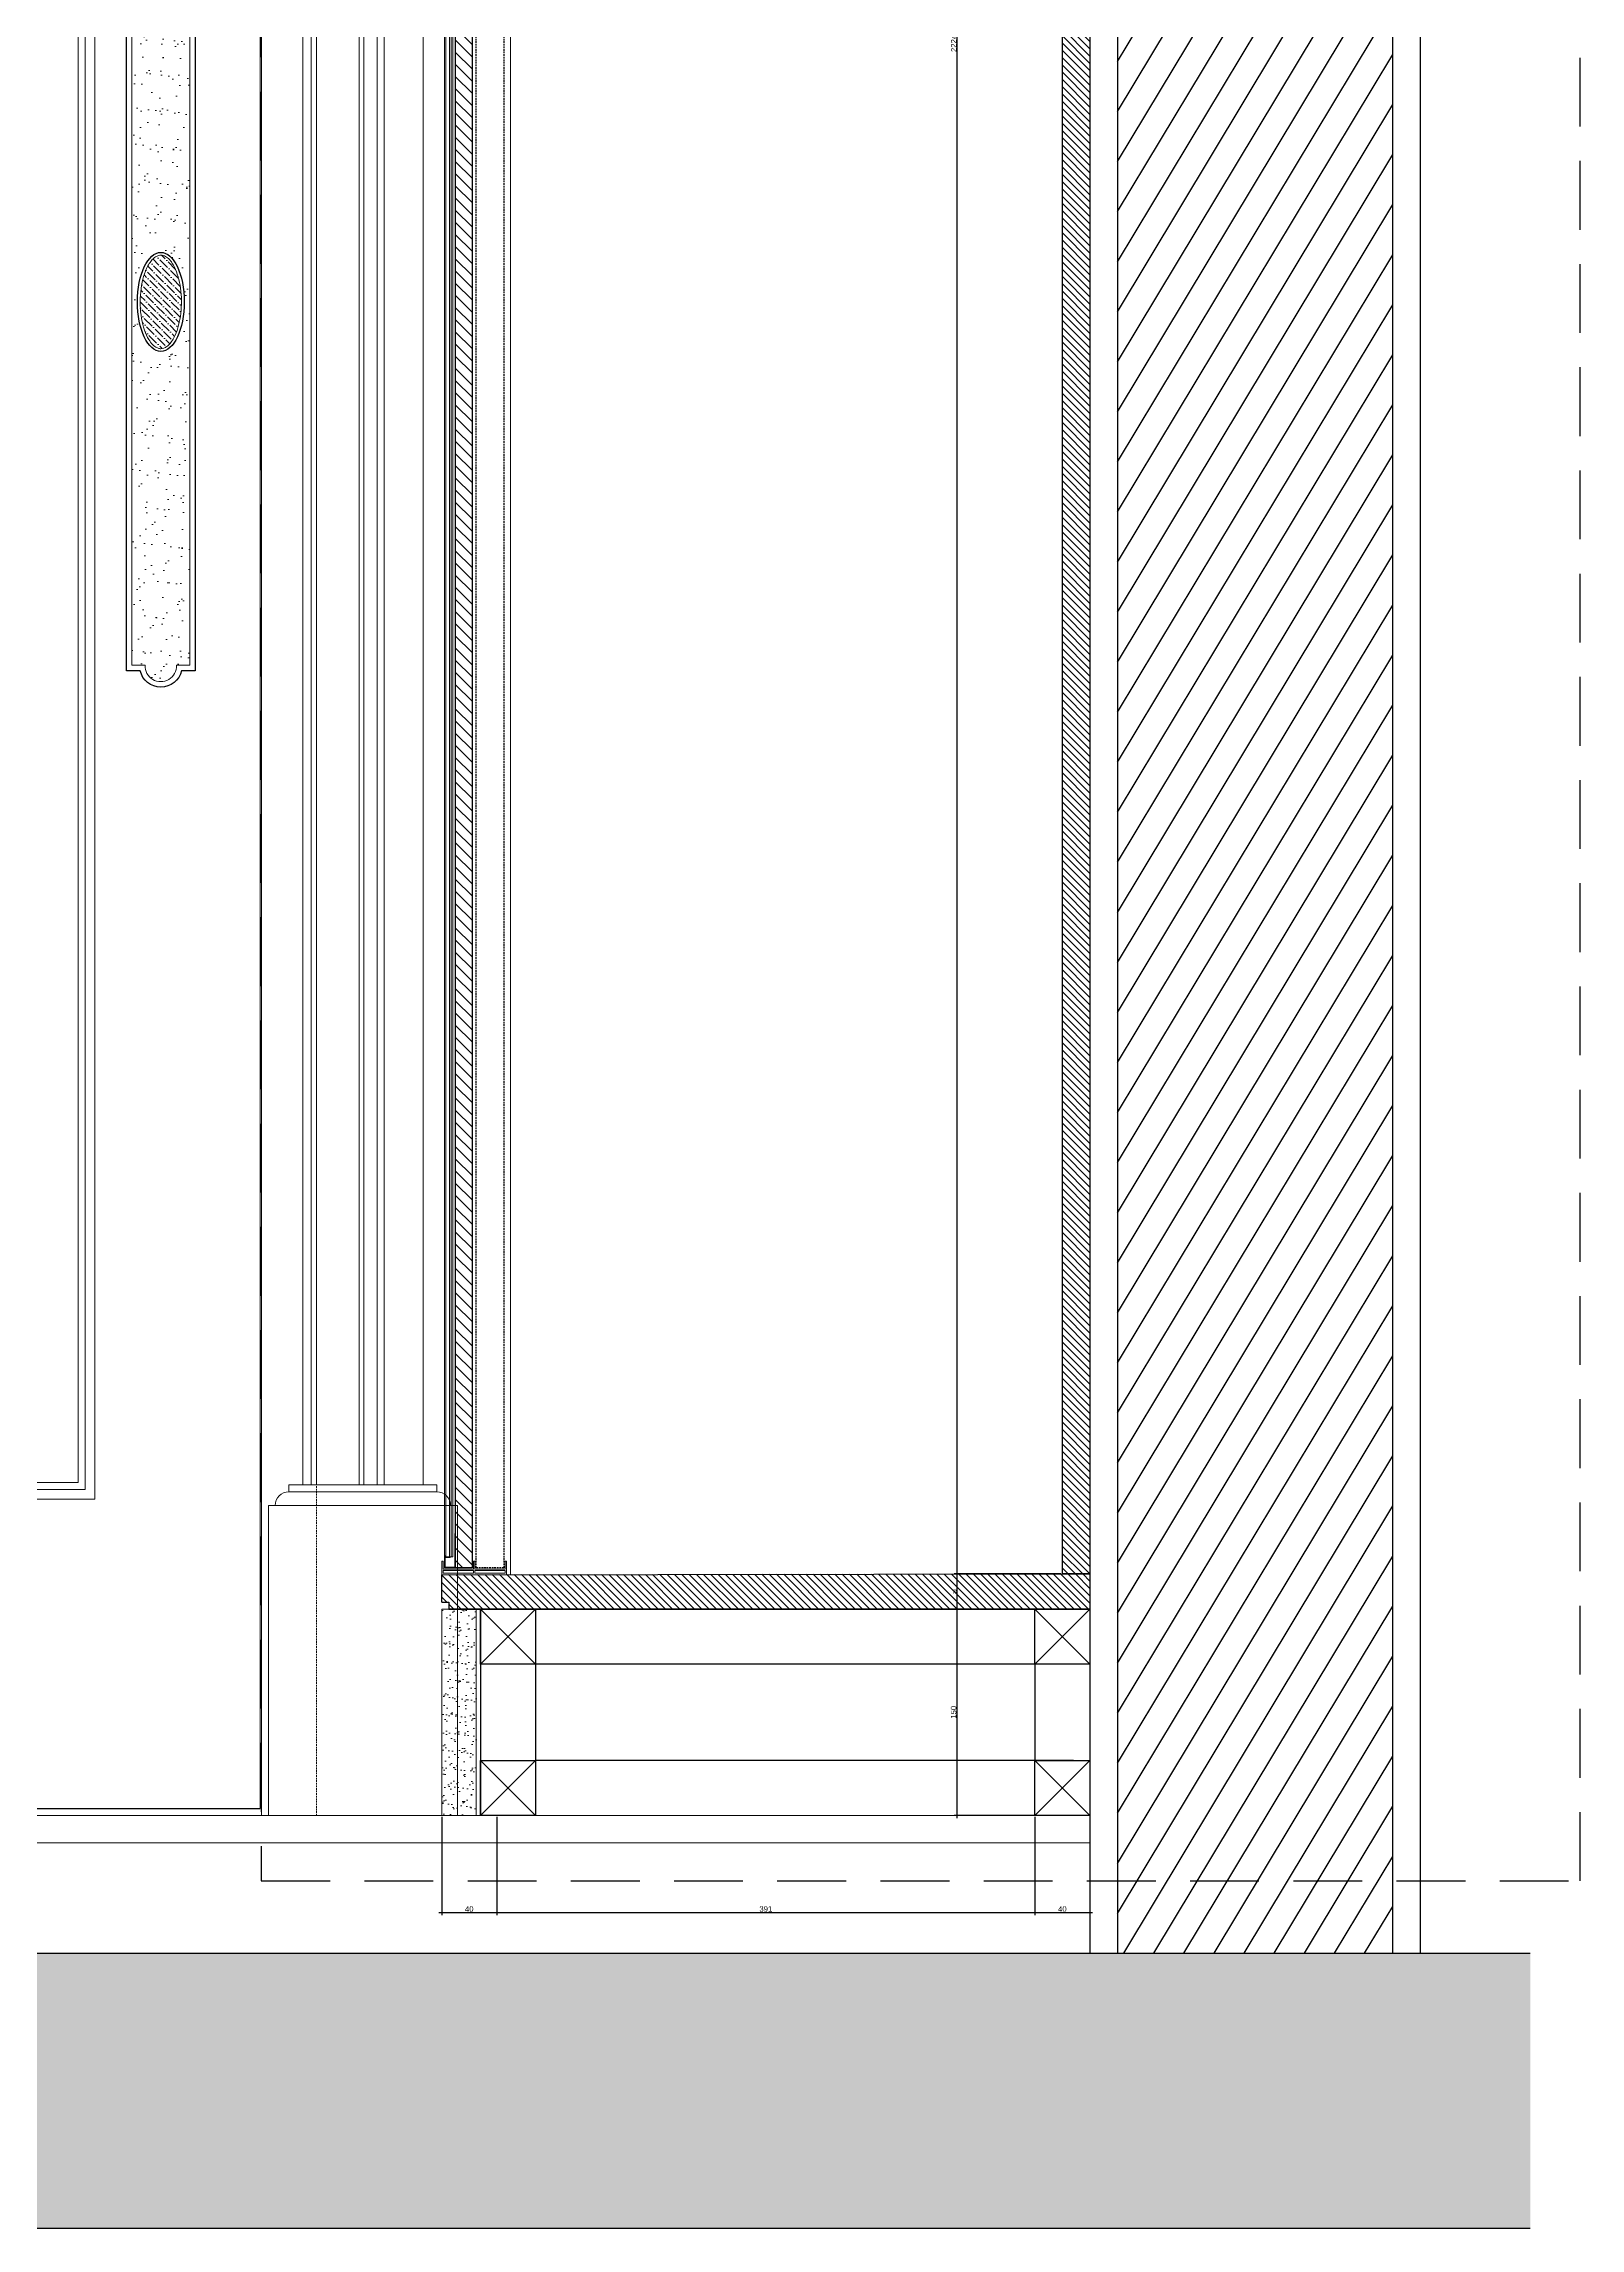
# Model space of a CAD drawing. Header units: inches. Extents: x 230831 to 416194, y 441295 to 526666.
# Drawn here: x 266281 to 267397, y 449117 to 450705 of the extents above; entities that cross this region are included whole.
import ezdxf

# ---------------------------------------------------------------- set-up
doc = ezdxf.new("R2010")
doc.units = ezdxf.units.IN
doc.header["$MEASUREMENT"] = 0
doc.linetypes.add('HIDDEN', pattern=[0.375, 0.25, -0.125])
doc.linetypes.add('HIDDEN2', pattern=[0.1875, 0.125, -0.0625])
for name, color, linetype in [('8', 8, 'Continuous'), ('A-DIMESNION-1', 7, 'Continuous'), ('brass', 40, 'Continuous'), ('CQ marble hatch', 8, 'Continuous'), ('CQ Plaster', 1, 'Continuous'), ('CQ section wall', 3, 'Continuous'), ('CQ spot detail elevation', 1, 'Continuous'), ('CQ Wood Section', 60, 'Continuous'), ('WOOD', 23, 'Continuous'), ('xref grd floor$2$CQ Wall hatch_CHB', 8, 'Continuous')]:
    doc.layers.add(name, color=color, linetype=linetype)
for name, color, linetype, lineweight in [('CQ Section Flooring fin.', 6, 'Continuous', 0), ('CQ Wood', 30, 'Continuous', 0), ('CQ wooh hatch', 8, 'HIDDEN', 18), ('Glass', 4, 'Continuous', 0), ('Marble', 6, 'Continuous', 0)]:
    doc.layers.add(name, color=color, linetype=linetype, lineweight=lineweight)
doc.styles.get("Standard").update_dxf_attribs({"font": 'arial.ttf'})
doc.dimstyles.new('CQ Anno', dxfattribs={"dimscale": 40, "dimtxt": 2.2, "dimasz": 200, "dimexe": 1, "dimexo": 0.5, "dimgap": 0.5, "dimtad": 1, "dimrnd": 1, "dimdsep": 46, "dimtxsty": 'Standard', "dimblk": 'DOTSMALL', "dimcen": 0.0025, "dimdle": 0.5, "dimclrd": 8, "dimclre": 8, "dimclrt": 53, "dimazin": 2, "dimtfac": 1, "dimtix": 1, "dimtmove": 1, "dimatfit": 0, "dimfxl": 50, "dimtolj": 1, "dimtzin": 0, "dimlwd": -1, "dimarcsym": 1})

# ---------------------------------------------------------------- blocks, each defined once
blk = doc.blocks.new('section c and d')
at = {"layer": 'xref grd floor$2$CQ Wall hatch_CHB', "extrusion": (-2.77242e-08, -3.39709e-09, 1)}
h = blk.add_hatch(dxfattribs=at)
h.set_pattern_fill('AR-CONC', color=256, scale=10, angle=-13.9714, style=0)
h.set_pattern_definition([(36.028577, (-139.356, 1e-12), (68.08902, -23.40695), [7.5, -82.5]), (341.028577, (-139.356, 1e-12), (4.696116, 76.343932), [6, -66]), (86.480021, (-133.68, -1.95), (72.785135, 52.936981), [6.374019, -70.114211]), (32.212777, (-134.53, 19.41), (99.570572, -41.829513), [11.25, -123.75]), (82.664212, (-126.23, 15.92), (114.220033, 71.96377), [9.561034, -105.171376]), (337.21274, (-134.53, 19.41), (114.220033, 71.96377), [9, -99]), (7.028577, (-126.03, 12.14), (48.2040844, -53.482392), [7.5, -82.5]), (312.028577, (-126.03, 12.14), (41.119588, 64.495185), [6, -66]), (57.480021, (-122.01, 7.685), (89.323671, 11.012793), [6.374019, -70.114211]), (23.528577, (-139.356, 1e-12), (9.2173322, 32.010976), [0, -65.2, 0, -67, 0, -66.25]), (353.528577, (-139.356, 1e-12), (35.0512903, 31.9228578), [0, -38.2, 0, -63.7, 0, -25.25]), (313.528577, (-160.996, 5.384), (51.2584374, -15.0772595), [0, -25, 0, -78, 0, -103.5]), (303.528577, (-170.7, 7.8), (59.0102484, -4.3659754), [0, -32.5, 0, -51.8, 0, -73.5])])
h.paths.add_polyline_path([(248875.6, 453817.2), (248875.6, 453567.2), (245808.1, 453567.2), (245808.1, 453817.2)])
h.paths.add_polyline_path([(248875.6, 449317.2), (248875.6, 449117.2), (245808.1, 449117.2), (245808.1, 449317.2)])
at = {"layer": 'xref grd floor$2$CQ Wall hatch_CHB'}
h = blk.add_hatch(dxfattribs=at)
h.set_pattern_fill('ANSI31,_O', color=8, scale=150, angle=76.0286)
h.set_pattern_definition([(121.0285767, (0, 0), (-16.0670684, -9.6649787), [])])
h.paths.add_polyline_path([(248608.1, 453567.2), (248808.1, 453567.2), (248808.1, 449317.2), (248608.1, 449317.2)])
h.paths.add_polyline_path([(245908.1, 453567.2), (246108.1, 453567.2), (246108.1, 449317.2), (245908.1, 449317.2)])
at = {"layer": 'CQ Plaster'}
for p, q in [((245888.1, 453567.2, 0), (245888.1, 449317.2, 0)), ((246108.1, 453567.2, 0), (246108.1, 449317.2, 0)), ((246128.1, 453567.2, 0), (246128.1, 449317.2, 0))]:
    blk.add_line(p, q, dxfattribs=at)
at = {"layer": 'CQ Section Flooring fin.', "extrusion": (-2.77242e-08, -3.39709e-09, 1)}
for p, q in [((248588.1, 449417.2, 0), (246128.1, 449417.2, 0)), ((248588.1, 449397.2, 0), (246128.1, 449397.2, 0))]:
    blk.add_line(p, q, dxfattribs=at)
at = {"layer": 'CQ section wall', "extrusion": (-2.77242e-08, -3.39709e-09, 1)}
for p, q in [((248875.6, 449317.2), (245808.1, 449317.2, 0)), ((248875.6, 449117.2), (245808.1, 449117.2, 0))]:
    blk.add_line(p, q, dxfattribs=at)
at = {"layer": 'CQ section wall', "elevation": 0}
blk.add_lwpolyline([(245908.1, 453567.2), (246108.1, 453567.2), (246108.1, 449317.2), (245908.1, 449317.2)], close=True, dxfattribs=at)
blk.add_lwpolyline([(245908.1, 453567.2), (246108.1, 453567.2), (246108.1, 449317.2), (245908.1, 449317.2)], close=True, dxfattribs=at)
blk = doc.blocks.new('cabinet railing')
at = {"layer": 'Marble', "color": 2}
for p, q in [((0, 0), (47, 0)), ((0, -9.7), (0, 0)), ((47, 0), (47, -9.7)), ((1, -9.7), (0, -9.7)), ((1, -1), (23, -1)), ((1, -3), (1, -1)), ((1, -3), (23, -3)), ((1, -9.7), (1, -4)), ((1, -4), (23, -4)), ((23, -3), (23, -1)), ((23, -9.7), (23, -4)), ((24, -9.7), (23, -9.7)), ((24, -1), (46, -1)), ((24, -3), (24, -1)), ((24, -3), (46, -3)), ((24, -9.7), (24, -4)), ((24, -4), (46, -4)), ((46, -1), (46, -3)), ((46, -4), (46, -9.7)), ((47, -9.7), (46, -9.7))]:
    blk.add_line(p, q, dxfattribs=at)
blk = doc.blocks.new('cabinet door 2')
at = {"layer": 'Marble'}
h = blk.add_hatch(dxfattribs=at)
h.set_pattern_fill('ANSI32', color=8, scale=10, angle=405)
h.set_pattern_definition([(90, (-4144.3456, -6612.088), (-3.75, 1e-15), []), (90, (-4143.0956, -6610.838), (-3.75, 1e-15), [])])
h.paths.add_polyline_path([(20, -2726), (19, -2727), (14, -2727), (14, -8), (19, -8), (20, -9)])
at = {"layer": 'WOOD'}
h = blk.add_hatch(dxfattribs=at)
h.set_pattern_fill('ANSI31', color=8, scale=50, style=0)
h.set_pattern_definition([(45, (-4144.3456, -6612.088), (-4.4194174, 4.4194174), [])])
h.paths.add_polyline_path([(0, -2735), (12, -2735), (12, 0), (0, 0)])
at = {"layer": 'Glass', "color": 4}
blk.add_lwpolyline([(20, -2726), (19, -2727), (14, -2727), (14, -8), (19, -8), (20, -9), (20, -2726)], dxfattribs=at)
at = {"layer": 'Marble', "color": 8}
blk.add_line((20, -9), (19, -8), dxfattribs=at)
at = {"layer": 'Marble', "color": 2}
for points in [[(12.5, -25), (12, -25), (12, 0), (19.8, 0, -0.414214), (20, -0.2), (20, -7.8, -0.414214), (19.8, -8), (16, -8), (16, -7.5), (19.5, -7.5), (19.5, -0.5), (12.5, -0.5)], [(12.5, -2710), (12, -2710), (12, -2735), (19.8, -2735, 0.414214), (20, -2734.7), (20, -2727.2, 0.414214), (19.8, -2727), (16, -2727), (16, -2727.5), (19.5, -2727.5), (19.5, -2734.5), (12.5, -2734.5)]]:
    blk.add_lwpolyline(points, format="xyb", close=True, dxfattribs=at)
at = {"layer": 'WOOD'}
blk.add_lwpolyline([(0, -2735), (12, -2735), (12, 0), (0, 0)], close=True, dxfattribs=at)
blk = doc.blocks.new('caba')
at = {"lineweight": 0}
h = blk.add_hatch(dxfattribs=at)
h.set_pattern_fill('AR-SAND', color=8, scale=5)
h.set_pattern_definition([(37.5, (0, 0), (-0.31496679, 9.63411885), [0, -7.6, 0, -8.5, 0, -8.125]), (7.5, (0, 0), (8.84888353, 14.11073033), [0, -4.1, 0, -6.85, 0, -2.625]), (327.5, (-6.15, 0), (15.57070931, 0.02829527), [0, -2.5, 0, -9, 0, -11.75]), (317.5, (-6.15, 0), (15.03063302, 4.38837782), [0, -1.25, 0, -5.9, 0, -6.75])])
h.paths.add_polyline_path([(263612.5, 449567.2), (263637.5, 449567.2), (263637.5, 449417.2), (263612.5, 449417.2)])
at = {"layer": 'CQ wooh hatch', "linetype": 'ByBlock'}
h = blk.add_hatch(dxfattribs=at)
h.set_pattern_fill('ANSI31', color=256, scale=30)
h.set_pattern_definition([(45, (263062.5417, 452267.1762), (-2.6516504, 2.6516504), [])])
h.paths.add_polyline_path([(263186.5, 452392.2), (263166.5, 452392.2), (263166.5, 449592.7), (263186.5, 449592.7)])
h.paths.add_polyline_path([(263562.5, 451867.2), (263186.5, 451867.2), (263186.5, 451817.2), (263562.5, 451817.2)])
h.paths.add_polyline_path([(263166.5, 449592.7), (263166.5, 449567.2), (263632.5, 449567.2), (263632.5, 449572.2), (263637.5, 449572.2), (263637.5, 449592.2)])
at = {"color": 253, "linetype": 'HIDDEN2', "ltscale": 10, "elevation": 0}
blk.add_lwpolyline([(263612.5, 452332.2), (263592.5, 452332.2), (263592.5, 449597.2), (263612.5, 449597.2)], close=True, dxfattribs=at)
at = {"layer": '8', "color": 6, "lineweight": 0, "ltscale": 5, "elevation": 0}
blk.add_lwpolyline([(263612.5, 449567.2), (263637.5, 449567.2), (263637.5, 449417.2), (263612.5, 449417.2)], close=True, dxfattribs=at)
at = {"layer": 'CQ Wood Section'}
for p, q in [((263166.5, 449527.2, 0), (263206.5, 449567.2, 0)), ((263166.5, 449567.2, 0), (263206.5, 449527.2, 0)), ((263569.5, 449527.2, 0), (263609.5, 449567.2, 0)), ((263569.5, 449567.2, 0), (263609.5, 449527.2, 0)), ((263166.5, 449527.2, 0), (263166.5, 449457.2, 0)), ((263178.5, 449527.2, 0), (263569.5, 449527.2, 0)), ((263206.5, 449527.2, 0), (263206.5, 449457.2, 0)), ((263569.5, 449527.2, 0), (263569.5, 449457.2, 0)), ((263166.5, 449417.2, 0), (263206.5, 449457.2, 0)), ((263166.5, 449457.2, 0), (263206.5, 449417.2, 0)), ((263178.5, 449457.2, 0), (263569.5, 449457.2, 0)), ((263569.5, 449417.2, 0), (263609.5, 449457.2, 0)), ((263569.5, 449457.2, 0), (263609.5, 449417.2, 0))]:
    blk.add_line(p, q, dxfattribs=at)
at = {"layer": 'CQ Wood Section', "elevation": 0}
for points in [[(263186.5, 452392.2), (263166.5, 452392.2), (263166.5, 449592.7), (263186.5, 449592.7)], [(263206.5, 449567.2), (263166.5, 449567.2), (263166.5, 449527.2), (263206.5, 449527.2)], [(263609.5, 449567.2), (263569.5, 449567.2), (263569.5, 449527.2), (263609.5, 449527.2)], [(263206.5, 449457.2), (263166.5, 449457.2), (263166.5, 449417.2), (263206.5, 449417.2)], [(263609.5, 449457.2), (263569.5, 449457.2), (263569.5, 449417.2), (263609.5, 449417.2)]]:
    blk.add_lwpolyline(points, close=True, dxfattribs=at)
for points in [[(263637.5, 449572.2), (263637.5, 449592.2), (263166.5, 449592.7), (263166.5, 449567.2), (263632.5, 449567.2)], [(263632.5, 449567.2), (263166.5, 449567.2)], [(263609.5, 449567.2), (263609.5, 449417.2)], [(263609.5, 449567.2), (263609.5, 449417.2)], [(263637.5, 449572.2), (263632.5, 449572.2), (263632.5, 449567.2)]]:
    blk.add_lwpolyline(points, dxfattribs=at)
at = {"layer": 'Marble', "color": 8}
blk.add_line((263587.5, 449592.2, 0), (263587.5, 452337.2, 0), dxfattribs=at)
at = {"layer": 'Marble', "color": 8, "elevation": 0}
blk.add_lwpolyline([(263615.5, 452332.2), (263635.5, 452332.2), (263635.5, 449597.2), (263615.5, 449597.2)], close=True, dxfattribs=at)
at = {"layer": 'Marble', "color": 8}
blk.add_blockref('cabinet door 2', (263615.5, 452332.2, 0), dxfattribs=at)
at = {"layer": 'Marble', "color": 8, "xscale": -1, "rotation": 180}
blk.add_blockref('cabinet railing', (263590.5, 449592.2, 0), dxfattribs=at)
blk = doc.blocks.new('_DotSmall')
at = {"color": 0, "linetype": 'ByBlock', "const_width": 0.5}
blk.add_lwpolyline([(-0.0625, 0, 1), (0.0625, 0, 1)], format="xyb", close=True, dxfattribs=at)
blk = doc.blocks.new('*D416')
at = {"layer": 'A-DIMESNION-1', "color": 8, "lineweight": -2, "ltscale": 0.05, "transparency": 16777216}
for p, q in [((267020, 451817.2), (266942.4, 451817.2)), ((267020, 449592.7), (266942.4, 449592.7))]:
    blk.add_line(p, q, dxfattribs=at)
at = {"layer": 'A-DIMESNION-1', "color": 8, "ltscale": 0.05, "transparency": 16777216}
blk.add_line((266944.4, 451819.2), (266944.4, 449590.7), dxfattribs=at)
at = {"layer": 'Defpoints', "color": 0, "linetype": 'Continuous', "ltscale": 0.05, "transparency": 16777216}
for p in [(267021, 451817.2, 0), (266944.4, 449592.7), (267021, 449592.7, 0)]:
    blk.add_point(p, dxfattribs=at)
at = {"layer": 'A-DIMESNION-1', "color": 8, "linetype": 'Continuous', "ltscale": 0.05, "transparency": 16777216}
for p, rotation in [((266944.4, 451817.2), 90), ((266944.4, 449592.7), 270)]:
    blk.add_blockref('_DotSmall', p, dxfattribs=dict(at, rotation=rotation))
at = {"layer": 'A-DIMESNION-1', "color": 53, "linetype": 'Continuous', "ltscale": 0.05, "transparency": 16777216, "insert": (266942.1, 450705), "char_height": 4, "attachment_point": 5, "rotation": 90}
blk.add_mtext('\\A1;2224', dxfattribs=at)
blk = doc.blocks.new('*D417')
at = {"layer": 'A-DIMESNION-1', "color": 8, "lineweight": -2, "ltscale": 0.05, "transparency": 16777216}
for p, q in [((267020, 449592.7), (266942.4, 449592.7)), ((267040, 449567.2), (266942.4, 449567.2))]:
    blk.add_line(p, q, dxfattribs=at)
at = {"layer": 'A-DIMESNION-1', "color": 8, "ltscale": 0.05, "transparency": 16777216}
blk.add_line((266944.4, 449594.7), (266944.4, 449565.2), dxfattribs=at)
at = {"layer": 'Defpoints', "color": 0, "linetype": 'Continuous', "ltscale": 0.05, "transparency": 16777216}
for p in [(267021, 449592.7, 0), (266944.4, 449567.2), (267041, 449567.2, 0)]:
    blk.add_point(p, dxfattribs=at)
at = {"layer": 'A-DIMESNION-1', "color": 8, "linetype": 'Continuous', "ltscale": 0.05, "transparency": 16777216}
for p, rotation in [((266944.4, 449592.7), 90), ((266944.4, 449567.2), 270)]:
    blk.add_blockref('_DotSmall', p, dxfattribs=dict(at, rotation=rotation))
at = {"layer": 'A-DIMESNION-1', "color": 53, "linetype": 'Continuous', "ltscale": 0.05, "transparency": 16777216, "insert": (266942.9, 449580), "char_height": 2.2, "attachment_point": 5, "rotation": 90}
blk.add_mtext('\\A1;26', dxfattribs=at)
blk = doc.blocks.new('*D429')
at = {"layer": 'A-DIMESNION-1', "color": 8, "lineweight": -2, "ltscale": 0.05, "transparency": 16777216}
for p, q in [((267040, 449567.2), (266942.4, 449567.2)), ((267040, 449417.2), (266942.4, 449417.2))]:
    blk.add_line(p, q, dxfattribs=at)
at = {"layer": 'A-DIMESNION-1', "color": 8, "ltscale": 0.05, "transparency": 16777216}
blk.add_line((266944.4, 449569.2), (266944.4, 449415.2), dxfattribs=at)
at = {"layer": 'Defpoints', "color": 0, "linetype": 'Continuous', "ltscale": 0.05, "transparency": 16777216}
for p in [(267041, 449567.2, 0), (266944.4, 449417.2), (267041, 449417.2, 0)]:
    blk.add_point(p, dxfattribs=at)
at = {"layer": 'A-DIMESNION-1', "color": 8, "linetype": 'Continuous', "ltscale": 0.05, "transparency": 16777216}
for p, rotation in [((266944.4, 449567.2), 90), ((266944.4, 449417.2), 270)]:
    blk.add_blockref('_DotSmall', p, dxfattribs=dict(at, rotation=rotation))
at = {"layer": 'A-DIMESNION-1', "color": 53, "linetype": 'Continuous', "ltscale": 0.05, "transparency": 16777216, "insert": (266942, 449492.2), "char_height": 4, "attachment_point": 5, "rotation": 90}
blk.add_mtext('\\A1;150', dxfattribs=at)
blk = doc.blocks.new('*D430')
at = {"layer": 'A-DIMESNION-1', "color": 8, "lineweight": -2, "ltscale": 0.05, "transparency": 16777216}
for p, q in [((266570, 449416.2), (266570, 449344.8)), ((266610, 449416.2), (266610, 449344.8))]:
    blk.add_line(p, q, dxfattribs=at)
at = {"layer": 'A-DIMESNION-1', "color": 8, "ltscale": 0.05, "transparency": 16777216}
blk.add_line((266568, 449346.8), (266612, 449346.8), dxfattribs=at)
at = {"layer": 'Defpoints', "color": 0, "linetype": 'Continuous', "ltscale": 0.05, "transparency": 16777216}
for p in [(266570, 449417.2, 0), (266610, 449417.2, 0), (266610, 449346.8)]:
    blk.add_point(p, dxfattribs=at)
at = {"layer": 'A-DIMESNION-1', "color": 8, "linetype": 'Continuous', "ltscale": 0.05, "transparency": 16777216, "rotation": 180}
blk.add_blockref('_DotSmall', (266570, 449346.8), dxfattribs=at)
at = {"layer": 'A-DIMESNION-1', "color": 8, "linetype": 'Continuous', "ltscale": 0.05, "transparency": 16777216}
blk.add_blockref('_DotSmall', (266610, 449346.8), dxfattribs=at)
at = {"layer": 'A-DIMESNION-1', "color": 53, "linetype": 'Continuous', "ltscale": 0.05, "transparency": 16777216, "insert": (266590, 449349.2), "char_height": 4, "attachment_point": 5}
blk.add_mtext('\\A1;40', dxfattribs=at)
blk = doc.blocks.new('*D431')
at = {"layer": 'A-DIMESNION-1', "color": 8, "lineweight": -2, "ltscale": 0.05, "transparency": 16777216}
for p, q in [((266610, 449416.2), (266610, 449344.8)), ((267001, 449416.2), (267001, 449344.8))]:
    blk.add_line(p, q, dxfattribs=at)
at = {"layer": 'A-DIMESNION-1', "color": 8, "ltscale": 0.05, "transparency": 16777216}
blk.add_line((266608, 449346.8), (267003, 449346.8), dxfattribs=at)
at = {"layer": 'Defpoints', "color": 0, "linetype": 'Continuous', "ltscale": 0.05, "transparency": 16777216}
for p in [(266610, 449417.2, 0), (267001, 449417.2), (267001, 449346.8)]:
    blk.add_point(p, dxfattribs=at)
at = {"layer": 'A-DIMESNION-1', "color": 8, "linetype": 'Continuous', "ltscale": 0.05, "transparency": 16777216, "rotation": 180}
blk.add_blockref('_DotSmall', (266610, 449346.8), dxfattribs=at)
at = {"layer": 'A-DIMESNION-1', "color": 8, "linetype": 'Continuous', "ltscale": 0.05, "transparency": 16777216}
blk.add_blockref('_DotSmall', (267001, 449346.8), dxfattribs=at)
at = {"layer": 'A-DIMESNION-1', "color": 53, "linetype": 'Continuous', "ltscale": 0.05, "transparency": 16777216, "insert": (266805.5, 449349.2), "char_height": 4, "attachment_point": 5}
blk.add_mtext('\\A1;391', dxfattribs=at)
blk = doc.blocks.new('*D432')
at = {"layer": 'A-DIMESNION-1', "color": 8, "lineweight": -2, "ltscale": 0.05, "transparency": 16777216}
for p, q in [((267001, 449416.2), (267001, 449344.8)), ((267041, 449416.2), (267041, 449344.8))]:
    blk.add_line(p, q, dxfattribs=at)
at = {"layer": 'A-DIMESNION-1', "color": 8, "ltscale": 0.05, "transparency": 16777216}
blk.add_line((266999, 449346.8), (267043, 449346.8), dxfattribs=at)
at = {"layer": 'Defpoints', "color": 0, "linetype": 'Continuous', "ltscale": 0.05, "transparency": 16777216}
for p in [(267001, 449417.2), (267041, 449417.2, 0), (267041, 449346.8)]:
    blk.add_point(p, dxfattribs=at)
at = {"layer": 'A-DIMESNION-1', "color": 8, "linetype": 'Continuous', "ltscale": 0.05, "transparency": 16777216, "rotation": 180}
blk.add_blockref('_DotSmall', (267001, 449346.8), dxfattribs=at)
at = {"layer": 'A-DIMESNION-1', "color": 8, "linetype": 'Continuous', "ltscale": 0.05, "transparency": 16777216}
blk.add_blockref('_DotSmall', (267041, 449346.8), dxfattribs=at)
at = {"layer": 'A-DIMESNION-1', "color": 53, "linetype": 'Continuous', "ltscale": 0.05, "transparency": 16777216, "insert": (267021, 449349.2), "char_height": 4, "attachment_point": 5}
blk.add_mtext('\\A1;40', dxfattribs=at)
blk = doc.blocks.new('door handle with plate')
at = {"layer": 'brass', "lineweight": 0}
h = blk.add_hatch(dxfattribs=at)
h.set_pattern_fill('AR-SAND', color=256, scale=0.4)
h.set_pattern_definition([(37.5, (-905.333, -868.295), (-0.640013, 19.57653), [0, -15.4432, 0, -17.272, 0, -16.51]), (7.5, (-905.333, -868.295), (17.98093, 28.673), [0, -8.3312, 0, -13.9192, 0, -5.334]), (327.5, (-917.83, -868.295), (31.639695, 0.057487), [0, -5.08, 0, -18.288, 0, -23.876]), (317.5, (-917.83, -868.295), (30.54226, 8.91717), [0, -2.54, 0, -11.9888, 0, -13.716])])
edge = h.paths.add_edge_path()
edge.add_line((5578.5, 1304), (5568.9, 1304))
edge.add_arc((5557.5, 1304.6), 11.4, 356.9527, 543.0473)
edge.add_line((5546.2, 1304), (5536.5, 1304))
edge.add_line((5536.5, 1304), (5536.5, 836))
edge.add_line((5536.5, 836), (5546.2, 836))
edge.add_arc((5557.5, 835.4), 11.4, 176.9527, 363.0473)
edge.add_line((5568.9, 836), (5578.5, 836))
edge.add_line((5578.5, 836), (5578.5, 1304))
edge = h.paths.add_edge_path(flags=16)
edge.add_line((5552.5, 1015.2), (5552.5, 1016))
edge.add_arc((5557.7, 1009.2), 8.54, 55.5917, 127.2544, ccw=False)
edge.add_line((5562.5, 1016.3), (5562.5, 1015.7))
edge.add_arc((5557.8, 1009.8), 7.54, 51.4977, 134.7965)
edge = h.paths.add_edge_path(flags=16)
edge.add_ellipse((5557.5, 1100), major_axis=(0, -36), ratio=0.472222, start_angle=0, end_angle=360)
edge = h.paths.add_edge_path(flags=0)
edge.add_spline(control_points=[(5557.5, 1066), (5558.3, 1066), (5559, 1066.1), (5560.5, 1066.7), (5561.2, 1067.1), (5562.7, 1068.2), (5563.5, 1068.9), (5565, 1070.7), (5565.7, 1071.8), (5567.5, 1074.8), (5568.5, 1076.9), (5570.2, 1081.8), (5570.9, 1084.5), (5571.9, 1090.2), (5572.3, 1093.2), (5572.6, 1099.3), (5572.6, 1102.4), (5572.1, 1108.5), (5571.7, 1111.4), (5570.5, 1117), (5569.8, 1119.6), (5568, 1124.3), (5567, 1126.3), (5564.9, 1129.4), (5564, 1130.6), (5562.1, 1132.4), (5561.1, 1133), (5559.5, 1133.7), (5558.7, 1133.9), (5557.3, 1134), (5556.6, 1134), (5555.1, 1133.6), (5554.4, 1133.2), (5552.9, 1132.2), (5552.1, 1131.6), (5550.6, 1130), (5549.9, 1129), (5548.4, 1126.8), (5547.8, 1125.6), (5546.1, 1121.9), (5545.2, 1119.3), (5543.8, 1113.6), (5543.2, 1110.5), (5542.6, 1104.2), (5542.5, 1100.9), (5542.7, 1094.4), (5543, 1091.1), (5544, 1085), (5544.8, 1082.2), (5546.5, 1076.9), (5547.6, 1074.6), (5549.6, 1071.2), (5550.6, 1070), (5552.5, 1068), (5553.5, 1067.3), (5555.2, 1066.4), (5556, 1066.2), (5557, 1066), (5557.2, 1066), (5557.5, 1066)], knot_values=[0, 0, 0, 0, 0.16901, 0.16901, 0.33802, 0.33802, 0.50703, 0.50703, 0.67604, 0.67604, 0.938571, 0.938571, 1.201101, 1.201101, 1.463632, 1.463632, 1.726163, 1.726163, 1.988693, 1.988693, 2.251224, 2.251224, 2.513755, 2.513755, 2.724578, 2.724578, 2.935401, 2.935401, 3.103312, 3.103312, 3.271224, 3.271224, 3.439135, 3.439135, 3.607046, 3.607046, 3.774958, 3.774958, 3.942869, 3.942869, 4.222, 4.222, 4.501132, 4.501132, 4.780263, 4.780263, 5.059395, 5.059395, 5.338526, 5.338526, 5.617657, 5.617657, 5.833162, 5.833162, 6.048667, 6.048667, 6.216772, 6.216772, 6.283185, 6.283185, 6.283185, 6.283185], degree=3, periodic=0)
h = blk.add_hatch(dxfattribs=at)
h.set_pattern_fill('ANSI36', color=256)
h.set_pattern_definition([(45, (-905.333, -868.295), (1.683798, 6.1739261), [7.9375, -1.5875, 0, -1.5875])])
edge = h.paths.add_edge_path()
edge.add_spline(control_points=[(5557.5, 1066), (5558.3, 1066), (5559, 1066.1), (5560.5, 1066.7), (5561.2, 1067.1), (5562.7, 1068.2), (5563.5, 1068.9), (5565, 1070.7), (5565.7, 1071.8), (5567.5, 1074.8), (5568.5, 1076.9), (5570.2, 1081.8), (5570.9, 1084.5), (5571.9, 1090.2), (5572.3, 1093.2), (5572.6, 1099.3), (5572.6, 1102.4), (5572.1, 1108.5), (5571.7, 1111.4), (5570.5, 1117), (5569.8, 1119.6), (5568, 1124.3), (5567, 1126.3), (5564.9, 1129.4), (5564, 1130.6), (5562.1, 1132.4), (5561.1, 1133), (5559.5, 1133.7), (5558.7, 1133.9), (5557.3, 1134), (5556.6, 1134), (5555.1, 1133.6), (5554.4, 1133.2), (5552.9, 1132.2), (5552.1, 1131.6), (5550.6, 1130), (5549.9, 1129), (5548.4, 1126.8), (5547.8, 1125.6), (5546.1, 1121.9), (5545.2, 1119.3), (5543.8, 1113.6), (5543.2, 1110.5), (5542.6, 1104.2), (5542.5, 1100.9), (5542.7, 1094.4), (5543, 1091.1), (5544, 1085), (5544.8, 1082.2), (5546.5, 1076.9), (5547.6, 1074.6), (5549.6, 1071.2), (5550.6, 1070), (5552.5, 1068), (5553.5, 1067.3), (5555.2, 1066.4), (5556, 1066.2), (5557, 1066), (5557.2, 1066), (5557.5, 1066)], knot_values=[0, 0, 0, 0, 0.16901, 0.16901, 0.33802, 0.33802, 0.50703, 0.50703, 0.67604, 0.67604, 0.938571, 0.938571, 1.201101, 1.201101, 1.463632, 1.463632, 1.726163, 1.726163, 1.988693, 1.988693, 2.251224, 2.251224, 2.513755, 2.513755, 2.724578, 2.724578, 2.935401, 2.935401, 3.103312, 3.103312, 3.271224, 3.271224, 3.439135, 3.439135, 3.607046, 3.607046, 3.774958, 3.774958, 3.942869, 3.942869, 4.222, 4.222, 4.501132, 4.501132, 4.780263, 4.780263, 5.059395, 5.059395, 5.338526, 5.338526, 5.617657, 5.617657, 5.833162, 5.833162, 6.048667, 6.048667, 6.216772, 6.216772, 6.283185, 6.283185, 6.283185, 6.283185], degree=3, periodic=0)
at = {"layer": 'brass', "elevation": 0}
blk.add_lwpolyline([(5542.5, 1308), (5532.5, 1308), (5532.5, 832), (5542.5, 832, 0.798957), (5572.5, 832), (5582.5, 832), (5582.5, 1308), (5572.5, 1308, 0.798957)], format="xyb", close=True, dxfattribs=at)
at = {"layer": 'brass', "lineweight": 0, "elevation": 0}
blk.add_lwpolyline([(5546.2, 1304), (5536.5, 1304), (5536.5, 836), (5546.2, 836, 1.054652), (5568.9, 836), (5578.5, 836), (5578.5, 1304), (5568.9, 1304, 1.054652)], format="xyb", close=True, dxfattribs=at)
at = {"layer": 'brass', "extrusion": (3.76158e-37, -3.00927e-36, -1)}
blk.add_ellipse((5557.5, 1100, 0), major_axis=(0, -36), ratio=0.472222, dxfattribs=at)
at = {"layer": 'brass', "lineweight": 0}
blk.add_open_spline([(5557.5, 1066, 0), (5556.8, 1066, 0), (5556.1, 1066.1, 0), (5554.6, 1066.7, 0), (5553.9, 1067.1, 0), (5552.3, 1068.2, 0), (5551.6, 1068.9, 0), (5550, 1070.7, 0), (5549.3, 1071.8, 0), (5547.5, 1074.8, 0), (5546.5, 1076.9, 0), (5544.9, 1081.8, 0), (5544.2, 1084.5, 0), (5543.1, 1090.2, 0), (5542.8, 1093.2, 0), (5542.5, 1099.3, 0), (5542.5, 1102.4, 0), (5543, 1108.5, 0), (5543.4, 1111.4, 0), (5544.5, 1117, 0), (5545.3, 1119.6, 0), (5547.1, 1124.3, 0), (5548.1, 1126.3, 0), (5550.1, 1129.4, 0), (5551.1, 1130.6, 0), (5553, 1132.4, 0), (5553.9, 1133, 0), (5555.6, 1133.7, 0), (5556.3, 1133.9, 0), (5557.8, 1134, 0), (5558.5, 1134, 0), (5559.9, 1133.6, 0), (5560.7, 1133.2, 0), (5562.2, 1132.2, 0), (5563, 1131.6, 0), (5564.5, 1130, 0), (5565.2, 1129, 0), (5566.6, 1126.8, 0), (5567.3, 1125.6, 0), (5569, 1121.9, 0), (5569.9, 1119.3, 0), (5571.3, 1113.6, 0), (5571.8, 1110.5, 0), (5572.5, 1104.2, 0), (5572.6, 1100.9, 0), (5572.4, 1094.4, 0), (5572.1, 1091.1, 0), (5571, 1085, 0), (5570.3, 1082.2, 0), (5568.5, 1076.9, 0), (5567.5, 1074.6, 0), (5565.4, 1071.2, 0), (5564.5, 1070, 0), (5562.5, 1068, 0), (5561.5, 1067.3, 0), (5559.8, 1066.4, 0), (5559.1, 1066.2, 0), (5558.1, 1066, 0), (5557.8, 1066, 0), (5557.5, 1066, 0)], degree=3, knots=[0, 0, 0, 0, 0.16901, 0.16901, 0.33802, 0.33802, 0.50703, 0.50703, 0.67604, 0.67604, 0.938571, 0.938571, 1.201101, 1.201101, 1.463632, 1.463632, 1.726163, 1.726163, 1.988693, 1.988693, 2.251224, 2.251224, 2.513755, 2.513755, 2.724578, 2.724578, 2.935401, 2.935401, 3.103312, 3.103312, 3.271224, 3.271224, 3.439135, 3.439135, 3.607046, 3.607046, 3.774958, 3.774958, 3.942869, 3.942869, 4.222, 4.222, 4.501132, 4.501132, 4.780263, 4.780263, 5.059395, 5.059395, 5.338526, 5.338526, 5.617657, 5.617657, 5.833162, 5.833162, 6.048667, 6.048667, 6.216772, 6.216772, 6.283185, 6.283185, 6.283185, 6.283185], dxfattribs=at)
blk = doc.blocks.new('wd-05 gf-07')
at = {"layer": 'CQ Wood', "color": 8, "ltscale": 5}
for p, q in [((229503, 471239.7, 0), (229503, 473698.5, 0)), ((229508.1, 471239.7, 0), (229508.1, 473693.4, 0)), ((229517.6, 471239.7, 0), (229517.6, 473683.9, 0)), ((229521.1, 471239.7, 0), (229521.1, 473680.4, 0)), ((229552.1, 471239.7, 0), (229552.1, 473649.4, 0)), ((229556.1, 471239.7, 0), (229556.1, 473645.4, 0)), ((229562.1, 471239.7, 0), (229562.1, 473639.4, 0)), ((229593.1, 471004.4, 0), (229593.1, 473608.4, 0)), ((229713.1, 471229.4, 0), (229713.1, 473489.6, 0)), ((229720.1, 471236.4, 0), (229720.1, 473482.6, 0)), ((229725.2, 471241.5, 0), (229725.2, 473477.6, 0)), ((230341.1, 471229.4, 0), (229713.1, 471229.4, 0)), ((230334.1, 471236.4, 0), (229720.1, 471236.4, 0)), ((230329, 471241.5, 0), (229725.2, 471241.5, 0))]:
    blk.add_line(p, q, dxfattribs=at)
at = {"layer": 'CQ Wood', "color": 8, "linetype": 'HIDDEN2', "ltscale": 10}
blk.add_line((229552.1, 470999.4, 0), (229552.1, 473659.5, 0), dxfattribs=at)
at = {"layer": 'CQ Wood', "color": 31, "ltscale": 5}
blk.add_line((229592.1, 470999.4, 0), (229592.1, 473609.4, 0), dxfattribs=at)
at = {"layer": 'CQ Wood', "color": 31, "ltscale": 5, "elevation": 0}
blk.add_lwpolyline([(229474.7, 471239.7), (229474.7, 473726.8), (230052.1, 473726.8)], dxfattribs=at)
at = {"layer": 'Marble', "color": 8}
for p, q in [((229464.7, 471239.7, 0), (229562.1, 471239.7, 0)), ((229464.7, 471234.7, 0), (229572.1, 471234.7, 0)), ((229562.1, 471239.7, 0), (229562.1, 471239.7, 0)), ((229562.1, 471239.7, 0), (229572.1, 471239.7, 0)), ((229572.1, 471239.7, 0), (229572.1, 471234.7, 0)), ((229454.7, 471224.7, 0), (229582.1, 471224.7, 0)), ((229582.1, 471224.7, 0), (229587.1, 471224.7, 0)), ((229587.1, 471224.7, 0), (229587.1, 470999.4, 0))]:
    blk.add_line(p, q, dxfattribs=at)
at = {"layer": 'Marble', "color": 31}
for p, q in [((229474.7, 471239.7, 0), (229464.7, 471239.7, 0)), ((229464.7, 471239.7, 0), (229464.7, 471234.7, 0)), ((229474.7, 471239.7, 0), (229474.7, 471239.7, 0)), ((229454.7, 471224.7, 0), (229449.7, 471224.7, 0)), ((229449.7, 471224.7, 0), (229449.7, 470999.4, 0))]:
    blk.add_line(p, q, dxfattribs=at)
blk.add_arc((229464.7, 471224.7, 0), 10, 90, 180, dxfattribs=at)
at = {"layer": 'Marble', "color": 8}
blk.add_arc((229572.1, 471224.7, 0), 10, 0, 90, dxfattribs=at)
at = {"layer": 'WOOD', "color": 8, "ltscale": 5}
blk.add_line((230461.1, 471004.4, 0), (229593.1, 471004.4, 0), dxfattribs=at)
at = {"color": 8}
blk.add_blockref('door handle with plate', (224107.7, 470999.4, 0), dxfattribs=at)

msp = doc.modelspace()

# ---------------------------------------------------------------- linework, layer by layer
at = {"layer": 'CQ spot detail elevation', "color": 3, "linetype": 'HIDDEN', "ltscale": 200}
msp.add_lwpolyline([(267397.377, 452619.95), (266438.867, 452619.95), (266438.867, 449369.658), (267397.377, 449369.658)], close=True, dxfattribs=at)

# ---------------------------------------------------------------- block references
at = {"layer": 'CQ marble hatch', "ltscale": 1000, "xscale": -1}
msp.add_blockref('caba', (530207.55, 0, 0), dxfattribs=at)
at = {"layer": 'CQ section wall', "xscale": -1}
msp.add_blockref('section c and d', (513169.148, 0, 0), dxfattribs=at)
at = {"layer": 'CQ Wood', "xscale": -1}
msp.add_blockref('wd-05 gf-07', (496031.094, -21582.249, 0.001), dxfattribs=at)

# ---------------------------------------------------------------- dimensions: what is measured, and where the dimension line sits
at = {"layer": 'A-DIMESNION-1', "color": 64, "linetype": 'Continuous', "ltscale": 0.05}
for base, p1, p2, angle, override, picture, middle in [((266944.371, 449592.736), (267021.008, 451817.173, 0), (267021.008, 449592.736, 0), 90, {"dimscale": 4, "dimtxt": 1, "dimasz": 0.25, "dimexe": 0.5, "dimexo": 0.25, "dimgap": 0.075, "dimcen": 0.00125}, '*D416', (266942.063, 450704.954)), ((266944.371, 449567.176), (267021.008, 449592.736, 0), (267041.008, 449567.176, 0), 90, {"dimscale": 0, "dimtxt": 0.55, "dimasz": 0.25, "dimexe": 0.5, "dimexo": 0.25, "dimgap": 0.075, "dimcen": 0.00125}, '*D417', (266942.948, 449579.956)), ((266944.371, 449417.176), (267041.008, 449567.176, 0), (267041.008, 449417.176, 0), 90, {"dimscale": 4, "dimtxt": 1, "dimasz": 0.25, "dimexe": 0.5, "dimexo": 0.25, "dimgap": 0.075, "dimcen": 0.00125}, '*D429', (266942.029, 449492.176)), ((266610.013, 449346.82), (266570.013, 449417.176, 0), (266610.013, 449417.18, 0), 180, {"dimscale": 4, "dimtxt": 1, "dimasz": 0.25, "dimexe": 0.5, "dimexo": 0.25, "dimgap": 0.075, "dimcen": 0.00125}, '*D430', (266590.013, 449349.162)), ((267001.0085, 449346.8199), (266610.0134, 449417.1803, 0.0004), (267001.0085, 449417.1762), 180, {"dimscale": 4, "dimtxt": 1, "dimasz": 0.25, "dimexe": 0.5, "dimexo": 0.25, "dimgap": 0.075, "dimcen": 0.00125}, '*D431', (266805.5109, 449349.1636)), ((267041.008, 449346.82), (267001.008, 449417.176), (267041.008, 449417.176, 0), 180, {"dimscale": 4, "dimtxt": 1, "dimasz": 0.25, "dimexe": 0.5, "dimexo": 0.25, "dimgap": 0.075, "dimcen": 0.00125}, '*D432', (267021.008, 449349.162))]:
    dim = msp.add_linear_dim(base=base, p1=p1, p2=p2, angle=angle, dimstyle='CQ Anno', override=override, dxfattribs=at)
    dim.commit()
    dim.dimension.update_dxf_attribs({"geometry": picture, "text_midpoint": middle})

doc.saveas('drawing.dxf')
